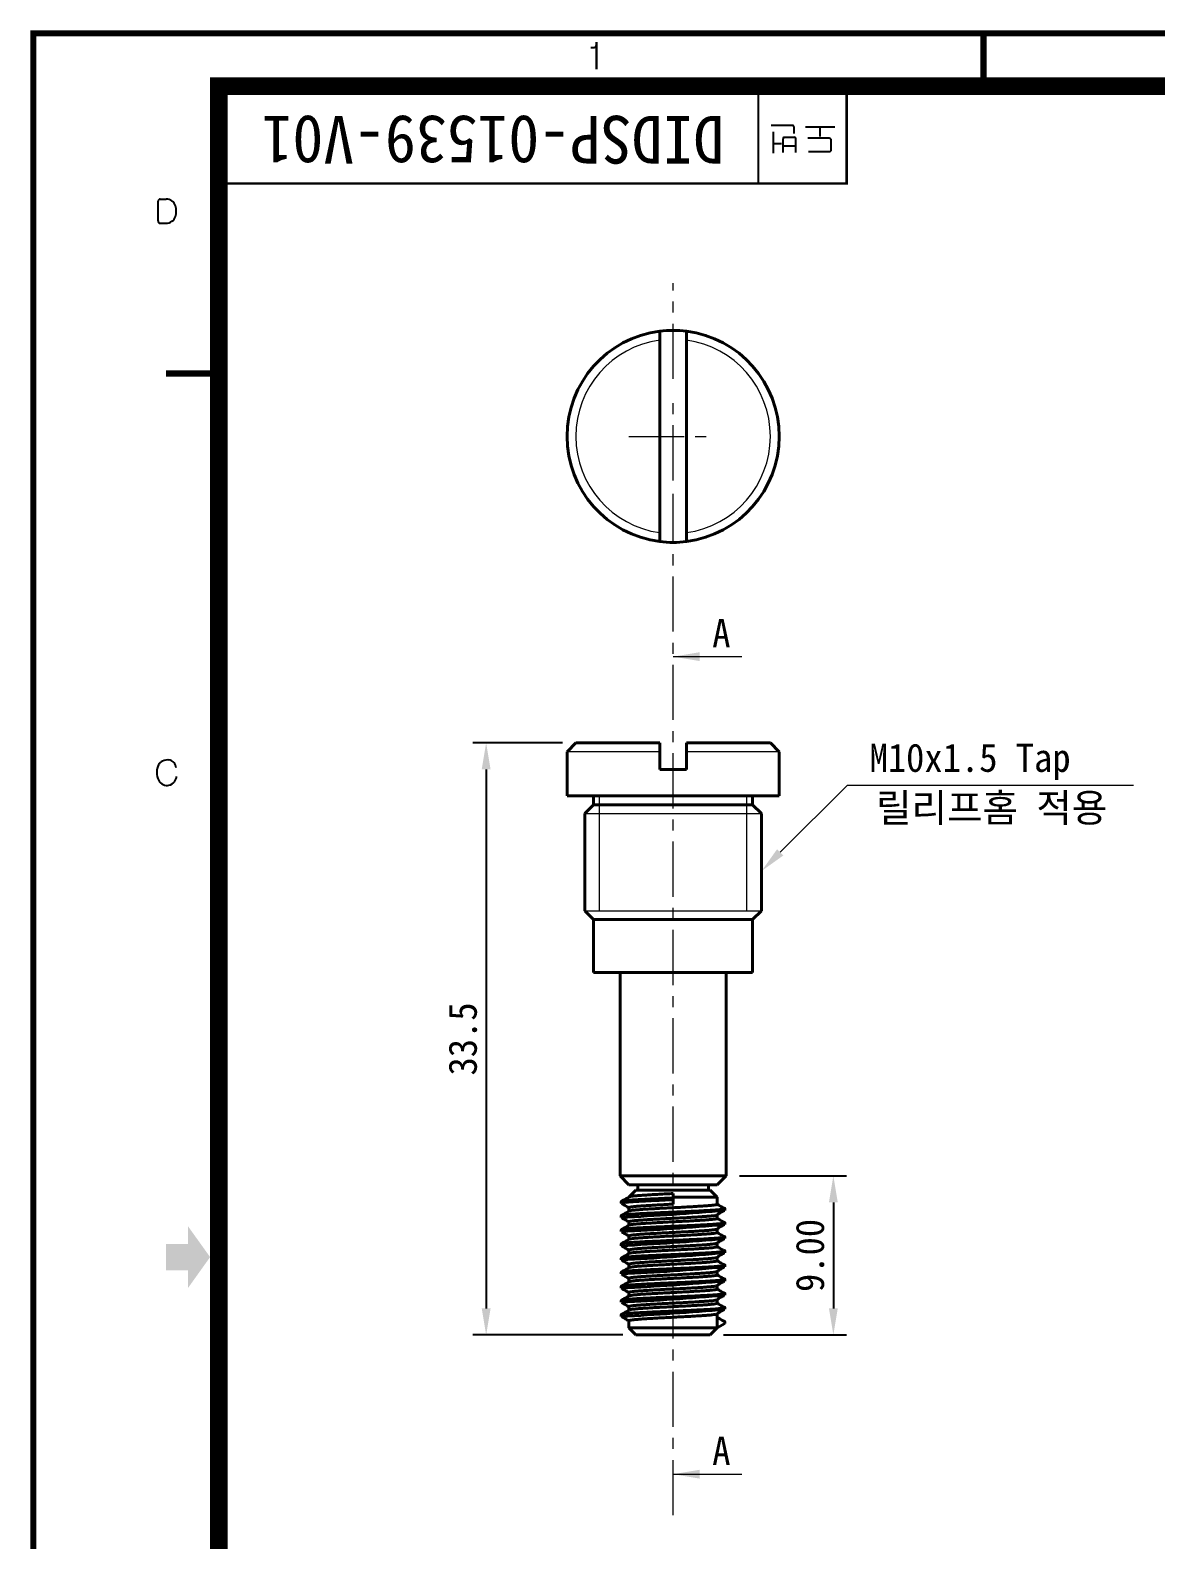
# Model space of a CAD drawing. Header units: millimetres. Extents: x 20 to 420, y 20 to 297.
# Drawn here: x 19.6 to 147, y 126.5 to 297.4 of the extents above; entities that cross this region are included whole.
import ezdxf

# ---------------------------------------------------------------- set-up
doc = ezdxf.new("R2010")
doc.units = ezdxf.units.MM
doc.header["$LTSCALE"] = 10
doc.header["$MEASUREMENT"] = 0
doc.linetypes.add('CENTER', pattern=[2, 1.25, -0.25, 0.25, -0.25])
doc.layers.get('0').update_dxf_attribs({"color": 6})
doc.layers.add('0 @ 1', color=6, linetype='Continuous')
for name, color, linetype, lineweight in [('CENTER', 1, 'CENTER', 9), ('DIM', 2, 'Continuous', 9), ('HIDDEN', 252, 'Continuous', 13), ('OUTLINE', 3, 'Continuous', 40), ('나사산', 2, 'Continuous', 9)]:
    doc.layers.add(name, color=color, linetype=linetype, lineweight=lineweight)
doc.styles.get("Standard").update_dxf_attribs({"font": '', "height": 3.2})
doc.styles.get('Standard').set_extended_font_data('GulimChe')
doc.dimstyles.new('척도 2배 - (x.x)', dxfattribs={"dimtxt": 3.2, "dimasz": 3, "dimexe": 1.5, "dimexo": 1.5, "dimgap": 1, "dimtad": 1, "dimdec": 1, "dimlfac": 0.5, "dimzin": 0, "dimdsep": 46, "dimtxsty": 'Standard', "dimcen": 0, "dimclrd": 2, "dimclre": 2, "dimclrt": 2, "dimadec": 0, "dimazin": 0, "dimtfac": 0.75, "dimtdec": 1, "dimtmove": 0, "dimatfit": 0, "dimfxl": 1, "dimtolj": 1, "dimtzin": 0, "dimarcsym": 0})
doc.dimstyles.new('척도 2배 - (x.xx)', dxfattribs={"dimtxt": 3.2, "dimasz": 3, "dimexe": 1.5, "dimexo": 1.5, "dimgap": 1, "dimtad": 1, "dimlfac": 0.5, "dimzin": 0, "dimdsep": 46, "dimtxsty": 'Standard', "dimcen": 0, "dimclrd": 2, "dimclre": 2, "dimclrt": 2, "dimaunit": 1, "dimadec": 1, "dimazin": 0, "dimtfac": 0.75, "dimtmove": 0, "dimatfit": 0, "dimfxl": 1, "dimtolj": 1, "dimtzin": 0, "dimarcsym": 0})

# ---------------------------------------------------------------- blocks, each defined once
blk = doc.blocks.new('A-3_규격도면_동인광학')
blk.add_hatch(color=256).paths.add_polyline_path([(15, 137), (17.5, 137), (17.5, 135), (20, 138.5), (17.5, 142), (17.5, 140), (15, 140)])
for p, q in [((63.07, 275.38), (63.32, 275.38)), ((63.73, 272.93), (63.73, 275.99)), ((63.73, 275.99), (63.73, 272.93)), ((82, 270), (82, 260)), ((85.87, 266.55), (83.48, 266.55)), ((83.73, 263.42), (83.73, 265.84)), ((84.81, 265.01), (84.81, 263.52)), ((86.07, 265.22), (84.99, 265.22)), ((86.06, 265.64), (86.06, 266.4)), ((86.28, 263.52), (86.28, 265.05)), ((90.69, 266.36), (87.36, 266.36)), ((90.02, 265.12), (87.64, 265.12)), ((89.03, 265.33), (89.03, 266.36)), ((90.27, 263.83), (90.27, 264.89)), ((84.63, 264.48), (83.73, 264.48)), ((86.28, 264.22), (84.81, 264.22)), ((87.68, 263.62), (90.05, 263.62)), ((14.11, 255.76), (14.11, 258)), ((14.35, 258.23), (15.04, 258.23)), ((16.18, 193.86), (16.14, 194.04))]:
    blk.add_line(p, q)
for points, const_width in [([(0, 0), (0, 277), (400, 277), (400, 0)], 0.7), ([(21, 6), (21, 271), (394, 271), (394, 6)], 2)]:
    blk.add_lwpolyline(points, close=True, dxfattribs=dict(const_width=const_width))
for points, const_width in [([(107.5, 277), (107.5, 270.33)], 0.7), ([(22, 260), (92, 260), (92, 270)], 0.3), ([(15, 238.5), (21.67, 238.5)], 0.7)]:
    blk.add_lwpolyline(points, dxfattribs=dict(const_width=const_width))
for centre, radius, start, end in [((63.32, 275.8), 0.418, 270, 351.8564), ((85.9, 266.4), 0.157, 0, 104.5405), ((84.99, 265.04), 0.181, 90, 191.0214), ((86.1, 265.05), 0.179, 0, 97.6654), ((90.04, 264.89), 0.23, 0, 93.1332), ((90.05, 263.83), 0.217, 270, 359.9617), ((14.35, 258), 0.234, 89.9627, 180), ((15.04, 257.12), 1.11, 18.7245, 90), ((15.02, 256.63), 1.12, 270.2296, 341.2755), ((14.3, 256.87), 1.88, 341.2755, 18.7245), ((14.35, 255.75), 0.241, 177.6028, 269.7704), ((14.69, 339.44), 83.93, 269.7704, 270.2296), ((15.21, 193.24), 1.52, 84.5855, 112.6651), ((15.27, 193.91), 0.857, 49.4232, 84.5855), ((15.89, 193.35), 1.93, 153.4408, 179.3877), ((15.94, 193.35), 1.97, 179.3877, 207.825), ((15.03, 193.78), 0.968, 126.0964, 153.4408), ((14.92, 193.92), 0.786, 112.6651, 126.0964), ((15.2, 193.83), 0.962, 12.5369, 49.4232), ((15.05, 192.88), 0.971, 207.825, 248.4845), ((15.15, 193.14), 1.26, 248.4845, 279.0922), ((15.2, 192.85), 0.954, 279.0922, 325.2032), ((14.87, 193.08), 1.36, 325.2032, 351.393)]:
    blk.add_arc(centre, radius, start, end)
blk = doc.blocks.new('*D235')
at = {"layer": 'Defpoints', "color": 0, "ltscale": 0.5, "transparency": 16777216}
for p in [(81.38, 216.69), (71.23, 149.69), (88.18, 149.69)]:
    blk.add_point(p, dxfattribs=at)
at = {"layer": 'DIM', "color": 2, "lineweight": -2, "ltscale": 0.5, "transparency": 16777216}
for p, q in [((79.88, 216.69), (69.73, 216.69)), ((71.23, 213.69), (71.23, 152.69)), ((86.68, 149.69), (69.73, 149.69))]:
    blk.add_line(p, q, dxfattribs=at)
at = {"layer": 'DIM', "color": 2, "ltscale": 0.5, "transparency": 16777216}
for points in [[(70.73, 213.69), (71.73, 213.69), (71.23, 216.69)], [(70.73, 152.69), (71.73, 152.69), (71.23, 149.69)]]:
    blk.add_solid(points, dxfattribs=at)
at = {"layer": 'DIM', "color": 2, "ltscale": 0.5, "transparency": 16777216, "insert": (68.6, 183.19), "char_height": 3.2, "attachment_point": 5, "rotation": 90, "bg_fill": 3, "box_fill_scale": 1.25, "bg_fill_color": 256, "bg_fill_true_color": 13158600, "bg_fill_transparency": 0}
blk.add_mtext('\\A1;33.5', dxfattribs=at)
blk = doc.blocks.new('*D236')
at = {"layer": 'Defpoints', "color": 0, "ltscale": 0.5, "transparency": 16777216}
for p in [(98.38, 167.69), (96.58, 149.69), (110.51, 149.69)]:
    blk.add_point(p, dxfattribs=at)
at = {"layer": 'DIM', "color": 2, "lineweight": -2, "ltscale": 0.5, "transparency": 16777216}
for p, q in [((99.88, 167.69), (112.01, 167.69)), ((110.51, 164.69), (110.51, 152.69)), ((98.08, 149.69), (112.01, 149.69))]:
    blk.add_line(p, q, dxfattribs=at)
at = {"layer": 'DIM', "color": 2, "ltscale": 0.5, "transparency": 16777216}
for points in [[(110.01, 164.69), (111.01, 164.69), (110.51, 167.69)], [(110.01, 152.69), (111.01, 152.69), (110.51, 149.69)]]:
    blk.add_solid(points, dxfattribs=at)
at = {"layer": 'DIM', "color": 2, "ltscale": 0.5, "transparency": 16777216, "insert": (107.88, 158.69), "char_height": 3.2, "attachment_point": 5, "rotation": 90}
blk.add_mtext('\\A1;9.00', dxfattribs=at)

msp = doc.modelspace()

# ---------------------------------------------------------------- linework, layer by layer
at = {"layer": 'CENTER', "ltscale": 0.5}
for p, q in [((92.38, 257.883), (92.38, 268.736)), ((92.38, 246.383), (92.38, 256.383)), ((87.38, 251.383), (97.38, 251.383)), ((92.38, 129.285), (92.38, 244.883))]:
    msp.add_line(p, q, dxfattribs=at)
at = {"layer": 'DIM', "color": 2, "ltscale": 0.5}
for p, q in [((92.38, 226.456), (100.144, 226.456)), ((104.501, 204.311), (112.11, 211.92)), ((112.11, 211.92), (144.482, 211.92)), ((92.38, 133.935), (100.144, 133.935))]:
    msp.add_line(p, q, dxfattribs=at)
for points in [[(95.38, 226.956), (95.38, 225.956), (92.38, 226.456)], [(104.148, 204.665), (104.855, 203.958), (102.38, 202.19)], [(95.38, 134.435), (95.38, 133.435), (92.38, 133.935)]]:
    msp.add_solid(points, dxfattribs=at)
at = {"layer": 'HIDDEN'}
for p, q in [((90.88, 215.694), (80.38, 215.694)), ((104.38, 215.694), (93.88, 215.694)), ((82.38, 208.694), (92.38, 208.694)), ((92.38, 208.694), (102.38, 208.694)), ((82.38, 197.694), (102.38, 197.694))]:
    msp.add_line(p, q, dxfattribs=at)
for start, end in [(97.83748, 262.16252), (277.83748, 82.16252)]:
    msp.add_arc((92.38, 251.383), 11, start, end, dxfattribs=at)
at = {"layer": 'OUTLINE'}
for p, q in [((90.88, 262.28), (90.88, 240.486)), ((93.88, 240.486), (93.88, 262.28)), ((81.38, 216.694), (80.38, 215.694)), ((80.38, 215.694), (80.38, 210.694)), ((81.38, 216.694), (90.88, 216.694)), ((90.88, 213.694), (90.88, 215.694)), ((93.88, 216.694), (103.38, 216.694)), ((93.88, 215.694), (93.88, 213.694)), ((104.38, 215.694), (103.38, 216.694)), ((104.38, 210.694), (104.38, 215.694)), ((90.88, 213.694), (93.88, 213.694)), ((80.38, 210.694), (92.38, 210.694)), ((83.38, 210.694), (83.38, 209.694)), ((92.38, 210.694), (104.38, 210.694)), ((101.38, 209.694), (101.38, 210.694)), ((83.38, 209.694), (82.38, 208.694)), ((82.38, 208.694), (82.38, 197.694)), ((83.38, 209.694), (92.38, 209.694)), ((92.38, 209.694), (101.38, 209.694)), ((102.38, 208.694), (101.38, 209.694)), ((102.38, 197.694), (102.38, 208.694)), ((82.38, 197.694), (83.38, 196.694)), ((83.38, 196.694), (83.38, 190.694)), ((101.38, 196.694), (83.38, 196.694)), ((101.38, 196.694), (102.38, 197.694)), ((101.38, 190.694), (101.38, 196.694)), ((83.38, 190.694), (92.38, 190.694)), ((86.38, 190.694), (86.38, 167.694)), ((92.38, 190.694), (101.38, 190.694)), ((98.38, 167.694), (98.38, 190.694)), ((86.38, 167.694), (87.38, 166.694)), ((86.38, 167.694), (92.38, 167.694)), ((92.38, 167.694), (98.38, 167.694)), ((97.38, 166.694), (98.38, 167.694)), ((92.38, 166.694), (87.38, 166.694)), ((88.18, 166.094), (87.414, 165.327)), ((88.18, 166.094), (92.38, 166.094)), ((88.38, 166.694), (88.38, 166.094)), ((97.38, 166.694), (92.38, 166.694)), ((92.38, 166.094), (96.58, 166.094)), ((96.38, 166.094), (96.38, 166.694)), ((97.38, 165.294), (96.58, 166.094)), ((86.514, 164.794), (86.514, 164.594)), ((87.38, 164.094), (87.38, 163.704)), ((92.38, 165.694), (92.38, 165.194)), ((92.38, 165.194), (92.38, 164.994)), ((92.38, 164.994), (92.38, 164.494)), ((97.38, 164.494), (97.38, 165.294)), ((86.514, 163.194), (86.514, 162.994)), ((87.38, 162.494), (87.38, 162.104)), ((97.38, 162.894), (97.38, 163.294)), ((98.246, 163.794), (98.246, 163.994)), ((98.246, 163.794), (98.246, 163.994)), ((98.246, 162.194), (98.246, 162.394)), ((98.246, 162.194), (98.246, 162.394)), ((86.514, 161.594), (86.514, 161.394)), ((87.38, 160.894), (87.38, 160.504)), ((97.38, 161.294), (97.38, 161.694)), ((98.246, 160.594), (98.246, 160.794)), ((98.246, 160.594), (98.246, 160.794)), ((86.514, 159.994), (86.514, 159.794)), ((87.38, 159.294), (87.38, 158.904)), ((97.38, 159.694), (97.38, 160.094)), ((98.246, 158.994), (98.246, 159.194)), ((98.246, 158.994), (98.246, 159.194)), ((86.514, 158.394), (86.514, 158.194)), ((87.38, 157.694), (87.38, 157.304)), ((97.38, 158.094), (97.38, 158.494)), ((98.246, 157.394), (98.246, 157.594)), ((98.246, 157.394), (98.246, 157.594)), ((86.514, 156.794), (86.514, 156.594)), ((87.38, 156.094), (87.38, 155.704)), ((97.38, 156.494), (97.38, 156.894)), ((98.246, 155.794), (98.246, 155.994)), ((98.246, 155.794), (98.246, 155.994)), ((86.514, 155.194), (86.514, 154.994)), ((87.38, 154.494), (87.38, 154.104)), ((97.38, 154.894), (97.38, 155.294)), ((98.246, 154.194), (98.246, 154.394)), ((98.246, 154.194), (98.246, 154.394)), ((86.514, 153.594), (86.514, 153.394)), ((87.38, 152.894), (87.38, 152.504)), ((97.38, 153.294), (97.38, 153.694)), ((97.38, 151.702), (97.38, 152.094)), ((98.246, 152.594), (98.246, 152.794)), ((98.246, 152.594), (98.246, 152.794)), ((86.514, 151.994), (86.514, 151.794)), ((87.38, 151.294), (87.38, 150.494)), ((87.38, 150.494), (88.18, 149.694)), ((87.38, 150.494), (97.38, 150.494)), ((88.38, 150.494), (88.38, 150.495)), ((96.38, 150.494), (96.38, 150.495)), ((96.58, 149.694), (97.38, 150.494)), ((98.246, 151.194), (97.38, 151.694)), ((97.38, 151.694), (97.38, 150.494)), ((97.38, 150.494), (98.246, 150.994)), ((98.246, 150.994), (98.246, 151.194)), ((88.18, 149.694), (92.38, 149.694)), ((92.38, 149.694), (96.58, 149.694))]:
    msp.add_line(p, q, dxfattribs=at)
for centre, radius, start, end in [((92.38, 251.383), 12, 97.18076, 262.81924), ((92.38, 251.383), 12, 82.81924, 97.18076), ((92.38, 251.383), 12, 277.18076, 82.81924), ((92.38, 251.383), 12, 262.81924, 277.18076), ((70.459, 484.503), 321.911, 272.86201, 274.95187), ((70.459, 482.903), 321.911, 272.86201, 274.95187), ((70.459, 481.303), 321.911, 272.86201, 274.95187), ((70.459, 479.703), 321.911, 272.86201, 274.95187), ((70.459, 478.103), 321.911, 272.86201, 274.95187), ((70.459, 476.503), 321.911, 272.86201, 274.95187), ((70.459, 474.903), 321.911, 272.86201, 274.95187), ((70.459, 473.303), 321.911, 272.86201, 274.95187)]:
    msp.add_arc(centre, radius, start, end, dxfattribs=at)
for points in [[(90.88, 263.289), (90.88, 262.953), (90.88, 262.617), (90.88, 262.28)], [(93.88, 262.28), (93.88, 262.617), (93.88, 262.953), (93.88, 263.289)], [(90.88, 240.486), (90.88, 240.15), (90.88, 239.813), (90.88, 239.477)], [(93.88, 239.477), (93.88, 239.813), (93.88, 240.15), (93.88, 240.486)], [(90.88, 216.694), (90.88, 216.36), (90.88, 216.027), (90.88, 215.694)], [(93.88, 215.694), (93.88, 216.027), (93.88, 216.36), (93.88, 216.694)]]:
    msp.add_open_spline(points, degree=3, dxfattribs=at)
for points, knots in [([(86.532, 164.594), (86.529, 164.6), (86.518, 164.62), (86.662, 164.654), (86.956, 164.696), (87.401, 164.738), (87.969, 164.779), (88.647, 164.818), (89.424, 164.859), (90.286, 164.901), (91.201, 164.944), (91.909, 164.974), (92.301, 164.99), (92.38, 164.994)], [0, 0, 0, 0, 0.0498042, 0.1522103, 0.2558988, 0.3595087, 0.4616851, 0.5623774, 0.6650137, 0.7687672, 0.8722718, 0.9741809, 1, 1, 1, 1]), ([(87.398, 165.314), (87.253, 165.23), (86.963, 165.063), (86.674, 164.895), (86.529, 164.811)], [0, 0, 0, 0, 0.4999112, 1, 1, 1, 1]), ([(86.529, 164.576), (86.674, 164.492), (86.957, 164.328), (87.241, 164.164), (87.38, 164.083)], [0, 0, 0, 0, 0.5104399, 1, 1, 1, 1]), ([(86.532, 164.811), (86.532, 164.812), (86.531, 164.825), (86.668, 164.854), (86.955, 164.896), (87.402, 164.938), (87.968, 164.979), (88.647, 165.018), (89.424, 165.059), (90.286, 165.101), (91.201, 165.144), (91.909, 165.174), (92.301, 165.19), (92.38, 165.194)], [0, 0, 0, 0, 0.0045372, 0.1118219, 0.2204501, 0.3289959, 0.43604, 0.5415292, 0.6490551, 0.7577514, 0.8661869, 0.9729508, 1, 1, 1, 1]), ([(86.532, 163.211), (86.532, 163.212), (86.531, 163.225), (86.668, 163.254), (86.955, 163.296), (87.402, 163.338), (87.968, 163.379), (88.647, 163.418), (89.424, 163.459), (90.286, 163.501), (91.201, 163.544), (92.138, 163.584), (93.079, 163.623), (94.008, 163.664), (94.901, 163.707), (95.725, 163.749), (96.456, 163.789), (97.082, 163.828), (97.592, 163.869), (97.968, 163.912), (98.197, 163.954), (98.265, 163.994), (98.227, 164.025), (98.114, 164.044), (98.081, 164.05)], [0, 0, 0, 0, 0.0020648, 0.0508897, 0.1003259, 0.1497247, 0.19844, 0.2464477, 0.2953823, 0.3448495, 0.3941981, 0.4427859, 0.4908482, 0.5398831, 0.5893713, 0.6386597, 0.6871111, 0.7352652, 0.7843909, 0.8340466, 0.883418, 0.9318673, 0.9801618, 1, 1, 1, 1]), ([(87.396, 164.094), (87.393, 164.1), (87.383, 164.119), (87.506, 164.154), (87.757, 164.196), (88.136, 164.238), (88.62, 164.279), (89.198, 164.318), (89.86, 164.359), (90.595, 164.401), (91.375, 164.444), (91.978, 164.474), (92.312, 164.49), (92.38, 164.494)], [0, 0, 0, 0, 0.0498416, 0.1522434, 0.2559293, 0.3595365, 0.4617082, 0.5623938, 0.665026, 0.768777, 0.8722788, 0.9741827, 1, 1, 1, 1]), ([(87.399, 163.714), (87.432, 163.727), (87.498, 163.754), (87.76, 163.796), (88.136, 163.838), (88.62, 163.879), (89.198, 163.918), (89.861, 163.959), (90.595, 164.001), (91.375, 164.044), (92.174, 164.084), (92.976, 164.123), (93.767, 164.164), (94.529, 164.207), (95.231, 164.249), (95.854, 164.289), (96.388, 164.328), (96.823, 164.369), (97.142, 164.412), (97.343, 164.454), (97.368, 164.481), (97.38, 164.494)], [0, 0, 0, 0, 0.05088239, 0.10414312, 0.1573634, 0.20984631, 0.26156586, 0.31428535, 0.36757951, 0.42074563, 0.47309103, 0.52486943, 0.57769717, 0.63101392, 0.6841152, 0.73631337, 0.78819082, 0.84111653, 0.89461382, 0.94780431, 1, 1, 1, 1]), ([(87.409, 165.314), (87.414, 165.319), (87.431, 165.335), (87.572, 165.366), (87.843, 165.407), (88.251, 165.449), (88.76, 165.489), (89.361, 165.528), (90.043, 165.57), (90.793, 165.612), (91.579, 165.654), (92.115, 165.681), (92.38, 165.694)], [0, 0, 0, 0, 0.0372315, 0.1325707, 0.2422196, 0.3514116, 0.4587334, 0.5654389, 0.6742956, 0.7839669, 0.8930021, 1, 1, 1, 1]), ([(92.38, 165.294), (93.035, 165.294), (93.689, 165.294), (94.898, 165.294), (95.453, 165.294), (96.378, 165.294), (96.749, 165.294), (97.25, 165.294), (97.38, 165.294), (97.38, 165.294)], [0, 0, 0, 0, 0.25, 0.25, 0.5, 0.5, 0.75, 0.75, 1, 1, 1, 1]), ([(98.099, 164.05), (97.957, 164.133), (97.673, 164.301), (97.39, 164.468), (97.249, 164.551)], [0, 0, 0, 0, 0.5000173, 1, 1, 1, 1]), ([(87.398, 163.714), (87.253, 163.63), (86.963, 163.463), (86.674, 163.295), (86.529, 163.211)], [0, 0, 0, 0, 0.4999112, 1, 1, 1, 1]), ([(86.529, 162.976), (86.674, 162.892), (86.957, 162.728), (87.241, 162.564), (87.38, 162.483)], [0, 0, 0, 0, 0.5104399, 1, 1, 1, 1]), ([(86.532, 161.611), (86.532, 161.612), (86.531, 161.625), (86.668, 161.654), (86.955, 161.696), (87.402, 161.738), (87.968, 161.779), (88.647, 161.818), (89.424, 161.859), (90.286, 161.901), (91.201, 161.944), (92.138, 161.984), (93.079, 162.023), (94.008, 162.064), (94.901, 162.107), (95.725, 162.149), (96.456, 162.189), (97.082, 162.228), (97.592, 162.269), (97.968, 162.312), (98.197, 162.354), (98.265, 162.394), (98.227, 162.425), (98.114, 162.444), (98.081, 162.45)], [0, 0, 0, 0, 0.0020648, 0.0508897, 0.1003259, 0.1497247, 0.19844, 0.2464477, 0.2953823, 0.3448495, 0.3941981, 0.4427859, 0.4908482, 0.5398831, 0.5893713, 0.6386597, 0.6871111, 0.7352652, 0.7843909, 0.8340466, 0.883418, 0.9318673, 0.9801618, 1, 1, 1, 1]), ([(87.396, 162.494), (87.393, 162.5), (87.383, 162.519), (87.506, 162.554), (87.757, 162.596), (88.136, 162.638), (88.62, 162.679), (89.198, 162.718), (89.86, 162.759), (90.595, 162.801), (91.375, 162.844), (92.174, 162.884), (92.976, 162.923), (93.767, 162.964), (94.529, 163.007), (95.232, 163.049), (95.854, 163.089), (96.389, 163.128), (96.819, 163.169), (97.109, 163.206), (97.2, 163.228), (97.233, 163.236)], [0, 0, 0, 0, 0.0268871, 0.0821277, 0.1380611, 0.193952, 0.2490685, 0.3033834, 0.3587484, 0.4147169, 0.4705509, 0.525523, 0.5798997, 0.6353784, 0.6913706, 0.7471365, 0.801954, 0.8564347, 0.9120163, 0.9681981, 1, 1, 1, 1]), ([(87.399, 162.114), (87.432, 162.127), (87.498, 162.154), (87.76, 162.196), (88.136, 162.238), (88.62, 162.279), (89.198, 162.318), (89.861, 162.359), (90.595, 162.401), (91.375, 162.444), (92.174, 162.484), (92.976, 162.523), (93.767, 162.564), (94.529, 162.607), (95.231, 162.649), (95.854, 162.689), (96.388, 162.728), (96.823, 162.769), (97.142, 162.812), (97.343, 162.854), (97.368, 162.881), (97.38, 162.894)], [0, 0, 0, 0, 0.0508824, 0.1041431, 0.1573634, 0.2098463, 0.2615659, 0.3142853, 0.3675795, 0.4207456, 0.473091, 0.5248694, 0.5776972, 0.6310139, 0.6841152, 0.7363134, 0.7881908, 0.8411165, 0.8946138, 0.9478043, 1, 1, 1, 1]), ([(97.249, 163.236), (97.39, 163.32), (97.673, 163.487), (97.957, 163.654), (98.099, 163.737)], [0, 0, 0, 0, 0.4999827, 1, 1, 1, 1]), ([(98.099, 162.45), (97.957, 162.533), (97.673, 162.701), (97.39, 162.868), (97.249, 162.951)], [0, 0, 0, 0, 0.5000173, 1, 1, 1, 1]), ([(87.398, 162.114), (87.253, 162.03), (86.963, 161.863), (86.674, 161.695), (86.529, 161.611)], [0, 0, 0, 0, 0.4999112, 1, 1, 1, 1]), ([(86.529, 161.376), (86.674, 161.292), (86.957, 161.128), (87.241, 160.964), (87.38, 160.883)], [0, 0, 0, 0, 0.5104399, 1, 1, 1, 1]), ([(86.532, 160.011), (86.532, 160.012), (86.531, 160.025), (86.668, 160.054), (86.955, 160.096), (87.402, 160.138), (87.968, 160.179), (88.647, 160.218), (89.424, 160.259), (90.286, 160.301), (91.201, 160.344), (92.138, 160.384), (93.079, 160.423), (94.008, 160.464), (94.901, 160.507), (95.725, 160.549), (96.456, 160.589), (97.082, 160.628), (97.592, 160.669), (97.968, 160.712), (98.197, 160.754), (98.265, 160.794), (98.227, 160.825), (98.114, 160.844), (98.081, 160.85)], [0, 0, 0, 0, 0.0020648, 0.0508897, 0.1003259, 0.1497247, 0.19844, 0.2464477, 0.2953823, 0.3448495, 0.3941981, 0.4427859, 0.4908482, 0.5398831, 0.5893713, 0.6386597, 0.6871111, 0.7352652, 0.7843909, 0.8340466, 0.883418, 0.9318673, 0.9801618, 1, 1, 1, 1]), ([(87.396, 160.894), (87.393, 160.9), (87.383, 160.919), (87.506, 160.954), (87.757, 160.996), (88.136, 161.038), (88.62, 161.079), (89.198, 161.118), (89.86, 161.159), (90.595, 161.201), (91.375, 161.244), (92.174, 161.284), (92.976, 161.323), (93.767, 161.364), (94.529, 161.407), (95.232, 161.449), (95.854, 161.489), (96.389, 161.528), (96.819, 161.569), (97.109, 161.606), (97.2, 161.628), (97.233, 161.636)], [0, 0, 0, 0, 0.0268871, 0.0821277, 0.1380611, 0.193952, 0.2490685, 0.3033834, 0.3587484, 0.4147169, 0.4705509, 0.525523, 0.5798997, 0.6353784, 0.6913706, 0.7471365, 0.801954, 0.8564347, 0.9120163, 0.9681981, 1, 1, 1, 1]), ([(87.399, 160.514), (87.432, 160.527), (87.498, 160.554), (87.76, 160.596), (88.136, 160.638), (88.62, 160.679), (89.198, 160.718), (89.861, 160.759), (90.595, 160.801), (91.375, 160.844), (92.174, 160.884), (92.976, 160.923), (93.767, 160.964), (94.529, 161.007), (95.231, 161.049), (95.854, 161.089), (96.388, 161.128), (96.823, 161.169), (97.142, 161.212), (97.343, 161.254), (97.368, 161.281), (97.38, 161.294)], [0, 0, 0, 0, 0.05088239, 0.10414312, 0.1573634, 0.20984631, 0.26156586, 0.31428535, 0.36757951, 0.42074563, 0.47309103, 0.52486943, 0.57769717, 0.63101392, 0.6841152, 0.73631337, 0.78819082, 0.84111653, 0.89461382, 0.94780431, 1, 1, 1, 1]), ([(97.249, 161.636), (97.39, 161.72), (97.673, 161.887), (97.957, 162.054), (98.099, 162.137)], [0, 0, 0, 0, 0.4999827, 1, 1, 1, 1]), ([(98.099, 160.85), (97.957, 160.933), (97.673, 161.101), (97.39, 161.268), (97.249, 161.351)], [0, 0, 0, 0, 0.5000173, 1, 1, 1, 1]), ([(87.398, 160.514), (87.253, 160.43), (86.963, 160.263), (86.674, 160.095), (86.529, 160.011)], [0, 0, 0, 0, 0.4999112, 1, 1, 1, 1]), ([(86.529, 159.776), (86.674, 159.692), (86.957, 159.528), (87.241, 159.364), (87.38, 159.283)], [0, 0, 0, 0, 0.5104399, 1, 1, 1, 1]), ([(87.398, 158.914), (87.253, 158.83), (86.963, 158.663), (86.674, 158.495), (86.529, 158.411)], [0, 0, 0, 0, 0.4999112, 1, 1, 1, 1]), ([(86.532, 158.411), (86.532, 158.412), (86.531, 158.425), (86.668, 158.454), (86.955, 158.496), (87.402, 158.538), (87.968, 158.579), (88.647, 158.618), (89.424, 158.659), (90.286, 158.701), (91.201, 158.744), (92.138, 158.784), (93.079, 158.823), (94.008, 158.864), (94.901, 158.907), (95.725, 158.949), (96.456, 158.989), (97.082, 159.028), (97.592, 159.069), (97.968, 159.112), (98.197, 159.154), (98.265, 159.194), (98.227, 159.225), (98.114, 159.244), (98.081, 159.25)], [0, 0, 0, 0, 0.0020648, 0.0508897, 0.1003259, 0.1497247, 0.19844, 0.2464477, 0.2953823, 0.3448495, 0.3941981, 0.4427859, 0.4908482, 0.5398831, 0.5893713, 0.6386597, 0.6871111, 0.7352652, 0.7843909, 0.8340466, 0.883418, 0.9318673, 0.9801618, 1, 1, 1, 1]), ([(87.396, 159.294), (87.393, 159.3), (87.383, 159.319), (87.506, 159.354), (87.757, 159.396), (88.136, 159.438), (88.62, 159.479), (89.198, 159.518), (89.86, 159.559), (90.595, 159.601), (91.375, 159.644), (92.174, 159.684), (92.976, 159.723), (93.767, 159.764), (94.529, 159.807), (95.232, 159.849), (95.854, 159.889), (96.389, 159.928), (96.819, 159.969), (97.109, 160.006), (97.2, 160.028), (97.233, 160.036)], [0, 0, 0, 0, 0.0268871, 0.0821277, 0.1380611, 0.193952, 0.2490685, 0.3033834, 0.3587484, 0.4147169, 0.4705509, 0.525523, 0.5798997, 0.6353784, 0.6913706, 0.7471365, 0.801954, 0.8564347, 0.9120163, 0.9681981, 1, 1, 1, 1]), ([(87.399, 158.914), (87.432, 158.927), (87.498, 158.954), (87.76, 158.996), (88.136, 159.038), (88.62, 159.079), (89.198, 159.118), (89.861, 159.159), (90.595, 159.201), (91.375, 159.244), (92.174, 159.284), (92.976, 159.323), (93.767, 159.364), (94.529, 159.407), (95.231, 159.449), (95.854, 159.489), (96.388, 159.528), (96.823, 159.569), (97.142, 159.612), (97.343, 159.654), (97.368, 159.681), (97.38, 159.694)], [0, 0, 0, 0, 0.05088239, 0.10414312, 0.1573634, 0.20984631, 0.26156586, 0.31428535, 0.36757951, 0.42074563, 0.47309103, 0.52486943, 0.57769717, 0.63101392, 0.6841152, 0.73631337, 0.78819082, 0.84111653, 0.89461382, 0.94780431, 1, 1, 1, 1]), ([(97.249, 160.036), (97.39, 160.12), (97.673, 160.287), (97.957, 160.454), (98.099, 160.537)], [0, 0, 0, 0, 0.4999827, 1, 1, 1, 1]), ([(98.099, 159.25), (97.957, 159.333), (97.673, 159.501), (97.39, 159.668), (97.249, 159.751)], [0, 0, 0, 0, 0.5000173, 1, 1, 1, 1]), ([(97.249, 158.436), (97.39, 158.52), (97.673, 158.687), (97.957, 158.854), (98.099, 158.937)], [0, 0, 0, 0, 0.4999827, 1, 1, 1, 1]), ([(86.529, 158.176), (86.674, 158.092), (86.957, 157.928), (87.241, 157.764), (87.38, 157.683)], [0, 0, 0, 0, 0.5104399, 1, 1, 1, 1]), ([(87.398, 157.314), (87.253, 157.23), (86.963, 157.063), (86.674, 156.895), (86.529, 156.811)], [0, 0, 0, 0, 0.4999112, 1, 1, 1, 1]), ([(86.532, 156.811), (86.532, 156.812), (86.531, 156.825), (86.668, 156.854), (86.955, 156.896), (87.402, 156.938), (87.968, 156.979), (88.647, 157.018), (89.424, 157.059), (90.286, 157.101), (91.201, 157.144), (92.138, 157.184), (93.079, 157.223), (94.008, 157.264), (94.901, 157.307), (95.725, 157.349), (96.456, 157.389), (97.082, 157.428), (97.592, 157.469), (97.968, 157.512), (98.197, 157.554), (98.265, 157.594), (98.227, 157.625), (98.114, 157.644), (98.081, 157.65)], [0, 0, 0, 0, 0.00206484, 0.05088969, 0.10032593, 0.14972468, 0.19843998, 0.24644769, 0.29538228, 0.34484951, 0.39419806, 0.4427859, 0.49084817, 0.53988309, 0.58937126, 0.63865971, 0.68711108, 0.73526517, 0.7843909, 0.83404661, 0.88341798, 0.93186727, 0.98016178, 1, 1, 1, 1]), ([(87.396, 157.694), (87.393, 157.7), (87.383, 157.719), (87.506, 157.754), (87.757, 157.796), (88.136, 157.838), (88.62, 157.879), (89.198, 157.918), (89.86, 157.959), (90.595, 158.001), (91.375, 158.044), (92.174, 158.084), (92.976, 158.123), (93.767, 158.164), (94.529, 158.207), (95.232, 158.249), (95.854, 158.289), (96.389, 158.328), (96.819, 158.369), (97.109, 158.406), (97.2, 158.428), (97.233, 158.436)], [0, 0, 0, 0, 0.0268871, 0.0821277, 0.1380611, 0.193952, 0.2490685, 0.3033834, 0.3587484, 0.4147169, 0.4705509, 0.525523, 0.5798997, 0.6353784, 0.6913706, 0.7471365, 0.801954, 0.8564347, 0.9120163, 0.9681981, 1, 1, 1, 1]), ([(87.399, 157.314), (87.432, 157.327), (87.498, 157.354), (87.76, 157.396), (88.136, 157.438), (88.62, 157.479), (89.198, 157.518), (89.861, 157.559), (90.595, 157.601), (91.375, 157.644), (92.174, 157.684), (92.976, 157.723), (93.767, 157.764), (94.529, 157.807), (95.231, 157.849), (95.854, 157.889), (96.388, 157.928), (96.823, 157.969), (97.142, 158.012), (97.343, 158.054), (97.368, 158.081), (97.38, 158.094)], [0, 0, 0, 0, 0.05088239, 0.10414312, 0.1573634, 0.20984631, 0.26156586, 0.31428535, 0.36757951, 0.42074563, 0.47309103, 0.52486943, 0.57769717, 0.63101392, 0.6841152, 0.73631337, 0.78819082, 0.84111653, 0.89461382, 0.94780431, 1, 1, 1, 1]), ([(98.099, 157.65), (97.957, 157.733), (97.673, 157.901), (97.39, 158.068), (97.249, 158.151)], [0, 0, 0, 0, 0.5000173, 1, 1, 1, 1]), ([(97.249, 156.836), (97.39, 156.92), (97.673, 157.087), (97.957, 157.254), (98.099, 157.337)], [0, 0, 0, 0, 0.4999827, 1, 1, 1, 1]), ([(86.529, 156.576), (86.674, 156.492), (86.957, 156.328), (87.241, 156.164), (87.38, 156.083)], [0, 0, 0, 0, 0.5104399, 1, 1, 1, 1]), ([(87.398, 155.714), (87.253, 155.63), (86.963, 155.463), (86.674, 155.295), (86.529, 155.211)], [0, 0, 0, 0, 0.4999112, 1, 1, 1, 1]), ([(86.532, 155.211), (86.532, 155.212), (86.531, 155.225), (86.668, 155.254), (86.955, 155.296), (87.402, 155.338), (87.968, 155.379), (88.647, 155.418), (89.424, 155.459), (90.286, 155.501), (91.201, 155.544), (92.138, 155.584), (93.079, 155.623), (94.008, 155.664), (94.901, 155.707), (95.725, 155.749), (96.456, 155.789), (97.082, 155.828), (97.592, 155.869), (97.968, 155.912), (98.197, 155.954), (98.265, 155.994), (98.227, 156.025), (98.114, 156.044), (98.081, 156.05)], [0, 0, 0, 0, 0.0020648, 0.0508897, 0.1003259, 0.1497247, 0.19844, 0.2464477, 0.2953823, 0.3448495, 0.3941981, 0.4427859, 0.4908482, 0.5398831, 0.5893713, 0.6386597, 0.6871111, 0.7352652, 0.7843909, 0.8340466, 0.883418, 0.9318673, 0.9801618, 1, 1, 1, 1]), ([(87.396, 156.094), (87.393, 156.1), (87.383, 156.119), (87.506, 156.154), (87.757, 156.196), (88.136, 156.238), (88.62, 156.279), (89.198, 156.318), (89.86, 156.359), (90.595, 156.401), (91.375, 156.444), (92.174, 156.484), (92.976, 156.523), (93.767, 156.564), (94.529, 156.607), (95.232, 156.649), (95.854, 156.689), (96.389, 156.728), (96.819, 156.769), (97.109, 156.806), (97.2, 156.828), (97.233, 156.836)], [0, 0, 0, 0, 0.0268871, 0.0821277, 0.1380611, 0.193952, 0.2490685, 0.3033834, 0.3587484, 0.4147169, 0.4705509, 0.525523, 0.5798997, 0.6353784, 0.6913706, 0.7471365, 0.801954, 0.8564347, 0.9120163, 0.9681981, 1, 1, 1, 1]), ([(87.399, 155.714), (87.432, 155.727), (87.498, 155.754), (87.76, 155.796), (88.136, 155.838), (88.62, 155.879), (89.198, 155.918), (89.861, 155.959), (90.595, 156.001), (91.375, 156.044), (92.174, 156.084), (92.976, 156.123), (93.767, 156.164), (94.529, 156.207), (95.231, 156.249), (95.854, 156.289), (96.388, 156.328), (96.823, 156.369), (97.142, 156.412), (97.343, 156.454), (97.368, 156.481), (97.38, 156.494)], [0, 0, 0, 0, 0.05088239, 0.10414312, 0.1573634, 0.20984631, 0.26156586, 0.31428535, 0.36757951, 0.42074563, 0.47309103, 0.52486943, 0.57769717, 0.63101392, 0.6841152, 0.73631337, 0.78819082, 0.84111653, 0.89461382, 0.94780431, 1, 1, 1, 1]), ([(98.099, 156.05), (97.957, 156.133), (97.673, 156.301), (97.39, 156.468), (97.249, 156.551)], [0, 0, 0, 0, 0.5000173, 1, 1, 1, 1]), ([(97.249, 155.236), (97.39, 155.32), (97.673, 155.487), (97.957, 155.654), (98.099, 155.737)], [0, 0, 0, 0, 0.4999827, 1, 1, 1, 1]), ([(86.529, 154.976), (86.674, 154.892), (86.957, 154.728), (87.241, 154.564), (87.38, 154.483)], [0, 0, 0, 0, 0.5104399, 1, 1, 1, 1]), ([(87.398, 154.114), (87.253, 154.03), (86.963, 153.863), (86.674, 153.695), (86.529, 153.611)], [0, 0, 0, 0, 0.4999112, 1, 1, 1, 1]), ([(86.532, 153.611), (86.532, 153.612), (86.531, 153.625), (86.668, 153.654), (86.955, 153.696), (87.402, 153.738), (87.968, 153.779), (88.647, 153.818), (89.424, 153.859), (90.286, 153.901), (91.201, 153.944), (92.138, 153.984), (93.079, 154.023), (94.008, 154.064), (94.901, 154.107), (95.725, 154.149), (96.456, 154.189), (97.082, 154.228), (97.592, 154.269), (97.968, 154.312), (98.197, 154.354), (98.265, 154.394), (98.227, 154.425), (98.114, 154.444), (98.081, 154.45)], [0, 0, 0, 0, 0.0020648, 0.0508897, 0.1003259, 0.1497247, 0.19844, 0.2464477, 0.2953823, 0.3448495, 0.3941981, 0.4427859, 0.4908482, 0.5398831, 0.5893713, 0.6386597, 0.6871111, 0.7352652, 0.7843909, 0.8340466, 0.883418, 0.9318673, 0.9801618, 1, 1, 1, 1]), ([(87.396, 154.494), (87.393, 154.5), (87.383, 154.519), (87.506, 154.554), (87.757, 154.596), (88.136, 154.638), (88.62, 154.679), (89.198, 154.718), (89.86, 154.759), (90.595, 154.801), (91.375, 154.844), (92.174, 154.884), (92.976, 154.923), (93.767, 154.964), (94.529, 155.007), (95.232, 155.049), (95.854, 155.089), (96.389, 155.128), (96.819, 155.169), (97.109, 155.206), (97.2, 155.228), (97.233, 155.236)], [0, 0, 0, 0, 0.0268871, 0.0821277, 0.1380611, 0.193952, 0.2490685, 0.3033834, 0.3587484, 0.4147169, 0.4705509, 0.525523, 0.5798997, 0.6353784, 0.6913706, 0.7471365, 0.801954, 0.8564347, 0.9120163, 0.9681981, 1, 1, 1, 1]), ([(87.399, 154.114), (87.432, 154.127), (87.498, 154.154), (87.76, 154.196), (88.136, 154.238), (88.62, 154.279), (89.198, 154.318), (89.861, 154.359), (90.595, 154.401), (91.375, 154.444), (92.174, 154.484), (92.976, 154.523), (93.767, 154.564), (94.529, 154.607), (95.231, 154.649), (95.854, 154.689), (96.388, 154.728), (96.823, 154.769), (97.142, 154.812), (97.343, 154.854), (97.368, 154.881), (97.38, 154.894)], [0, 0, 0, 0, 0.05088239, 0.10414312, 0.1573634, 0.20984631, 0.26156586, 0.31428535, 0.36757951, 0.42074563, 0.47309103, 0.52486943, 0.57769717, 0.63101392, 0.6841152, 0.73631337, 0.78819082, 0.84111653, 0.89461382, 0.94780431, 1, 1, 1, 1]), ([(98.099, 154.45), (97.957, 154.533), (97.673, 154.701), (97.39, 154.868), (97.249, 154.951)], [0, 0, 0, 0, 0.5000173, 1, 1, 1, 1]), ([(97.249, 153.636), (97.39, 153.72), (97.673, 153.887), (97.957, 154.054), (98.099, 154.137)], [0, 0, 0, 0, 0.4999827, 1, 1, 1, 1]), ([(86.529, 153.376), (86.674, 153.292), (86.957, 153.128), (87.241, 152.964), (87.38, 152.883)], [0, 0, 0, 0, 0.5104399, 1, 1, 1, 1]), ([(87.398, 152.514), (87.253, 152.43), (86.963, 152.263), (86.674, 152.095), (86.529, 152.011)], [0, 0, 0, 0, 0.4999112, 1, 1, 1, 1]), ([(86.532, 152.011), (86.532, 152.012), (86.531, 152.025), (86.668, 152.054), (86.955, 152.096), (87.402, 152.138), (87.968, 152.179), (88.647, 152.218), (89.424, 152.259), (90.286, 152.301), (91.201, 152.344), (92.138, 152.384), (93.079, 152.423), (94.008, 152.464), (94.901, 152.507), (95.725, 152.549), (96.456, 152.589), (97.082, 152.628), (97.592, 152.669), (97.968, 152.712), (98.197, 152.754), (98.265, 152.794), (98.227, 152.825), (98.114, 152.844), (98.081, 152.85)], [0, 0, 0, 0, 0.0020648, 0.0508897, 0.1003259, 0.1497247, 0.19844, 0.2464477, 0.2953823, 0.3448495, 0.3941981, 0.4427859, 0.4908482, 0.5398831, 0.5893713, 0.6386597, 0.6871111, 0.7352652, 0.7843909, 0.8340466, 0.883418, 0.9318673, 0.9801618, 1, 1, 1, 1]), ([(87.396, 152.894), (87.393, 152.9), (87.383, 152.919), (87.506, 152.954), (87.757, 152.996), (88.136, 153.038), (88.62, 153.079), (89.198, 153.118), (89.86, 153.159), (90.595, 153.201), (91.375, 153.244), (92.174, 153.284), (92.976, 153.323), (93.767, 153.364), (94.529, 153.407), (95.232, 153.449), (95.854, 153.489), (96.389, 153.528), (96.819, 153.569), (97.109, 153.606), (97.2, 153.628), (97.233, 153.636)], [0, 0, 0, 0, 0.0268871, 0.0821277, 0.1380611, 0.193952, 0.2490685, 0.3033834, 0.3587484, 0.4147169, 0.4705509, 0.525523, 0.5798997, 0.6353784, 0.6913706, 0.7471365, 0.801954, 0.8564347, 0.9120163, 0.9681981, 1, 1, 1, 1]), ([(87.399, 152.514), (87.432, 152.527), (87.498, 152.554), (87.76, 152.596), (88.136, 152.638), (88.62, 152.679), (89.198, 152.718), (89.861, 152.759), (90.595, 152.801), (91.375, 152.844), (92.174, 152.884), (92.976, 152.923), (93.767, 152.964), (94.529, 153.007), (95.231, 153.049), (95.854, 153.089), (96.388, 153.128), (96.823, 153.169), (97.142, 153.212), (97.343, 153.254), (97.368, 153.281), (97.38, 153.294)], [0, 0, 0, 0, 0.05088239, 0.10414312, 0.1573634, 0.20984631, 0.26156586, 0.31428535, 0.36757951, 0.42074563, 0.47309103, 0.52486943, 0.57769717, 0.63101392, 0.6841152, 0.73631337, 0.78819082, 0.84111653, 0.89461382, 0.94780431, 1, 1, 1, 1]), ([(98.099, 152.85), (97.957, 152.933), (97.673, 153.101), (97.39, 153.268), (97.249, 153.351)], [0, 0, 0, 0, 0.5000173, 1, 1, 1, 1]), ([(97.249, 152.036), (97.39, 152.12), (97.673, 152.287), (97.957, 152.454), (98.099, 152.537)], [0, 0, 0, 0, 0.4999827, 1, 1, 1, 1]), ([(86.529, 151.776), (86.674, 151.692), (86.957, 151.528), (87.241, 151.364), (87.38, 151.283)], [0, 0, 0, 0, 0.5104399, 1, 1, 1, 1]), ([(87.396, 151.294), (87.393, 151.3), (87.383, 151.319), (87.506, 151.354), (87.757, 151.396), (88.136, 151.438), (88.62, 151.479), (89.198, 151.518), (89.86, 151.559), (90.595, 151.601), (91.375, 151.644), (92.174, 151.684), (92.976, 151.723), (93.767, 151.764), (94.529, 151.807), (95.232, 151.849), (95.854, 151.889), (96.389, 151.928), (96.819, 151.969), (97.109, 152.006), (97.2, 152.028), (97.233, 152.036)], [0, 0, 0, 0, 0.0268871, 0.0821277, 0.1380611, 0.193952, 0.2490685, 0.3033834, 0.3587484, 0.4147169, 0.4705509, 0.525523, 0.5798997, 0.6353784, 0.6913706, 0.7471365, 0.801954, 0.8564347, 0.9120163, 0.9681981, 1, 1, 1, 1]), ([(98.099, 151.25), (97.957, 151.333), (97.717, 151.475), (97.478, 151.616), (97.38, 151.674)], [0, 0, 0, 0, 0.591444, 1, 1, 1, 1]), ([(98.246, 151.194), (98.239, 151.207), (98.229, 151.225), (98.114, 151.244), (98.081, 151.25)], [0, 0, 0, 0, 0.7088299, 1, 1, 1, 1])]:
    msp.add_open_spline(points, degree=3, knots=knots, dxfattribs=at)
at = {"layer": '나사산'}
for p, q in [((84.036, 197.694), (84.036, 210.694)), ((100.724, 197.694), (100.724, 210.694))]:
    msp.add_line(p, q, dxfattribs=at)

# ---------------------------------------------------------------- block references
at = {"layer": '0 @ 1'}
msp.add_blockref('A-3_규격도면_동인광학', (20, 20), dxfattribs=at)

# ---------------------------------------------------------------- texts
at = {"layer": 'DIM', "insert": (72, 285), "char_height": 5.4, "width": 60, "attachment_point": 5, "rotation": 180}
msp.add_mtext('DIDSP-01539-V01', dxfattribs=at)
at = {"layer": 'DIM', "color": 2, "ltscale": 0.5, "char_height": 3.2, "attachment_point": 5}
for s, insert in [('\\A1;A', (97.84, 229.106)), ('\\A1;M10x1.5 Tap', (125.977, 214.558)), ('\\A1;릴리프홈 적용', (128.422, 209.179)), ('\\A1;A', (97.84, 136.585))]:
    msp.add_mtext(s, dxfattribs=dict(at, insert=insert))

# ---------------------------------------------------------------- dimensions: what is measured, and where the dimension line sits
at = {"layer": 'DIM', "ltscale": 0.5}
dim = msp.add_linear_dim(base=(110.513, 149.694), p1=(98.38, 167.694), p2=(96.58, 149.694), angle=90, dimstyle='척도 2배 - (x.xx)', dxfattribs=at)
dim.commit()
dim.dimension.update_dxf_attribs({"geometry": '*D236', "text_midpoint": (110.513, 158.694), "dimtype": 160})

# ---------------------------------------------------------------- next in the draw order: dimensions: what is measured, and where the dimension line sits
dim = msp.add_linear_dim(base=(71.234, 149.694), p1=(81.38, 216.694), p2=(88.18, 149.694), angle=90, dimstyle='척도 2배 - (x.x)', override={"dimtfill": 1}, dxfattribs=at)
dim.commit()
dim.dimension.update_dxf_attribs({"geometry": '*D235', "text_midpoint": (68.596, 183.194)})

doc.saveas('drawing.dxf')
